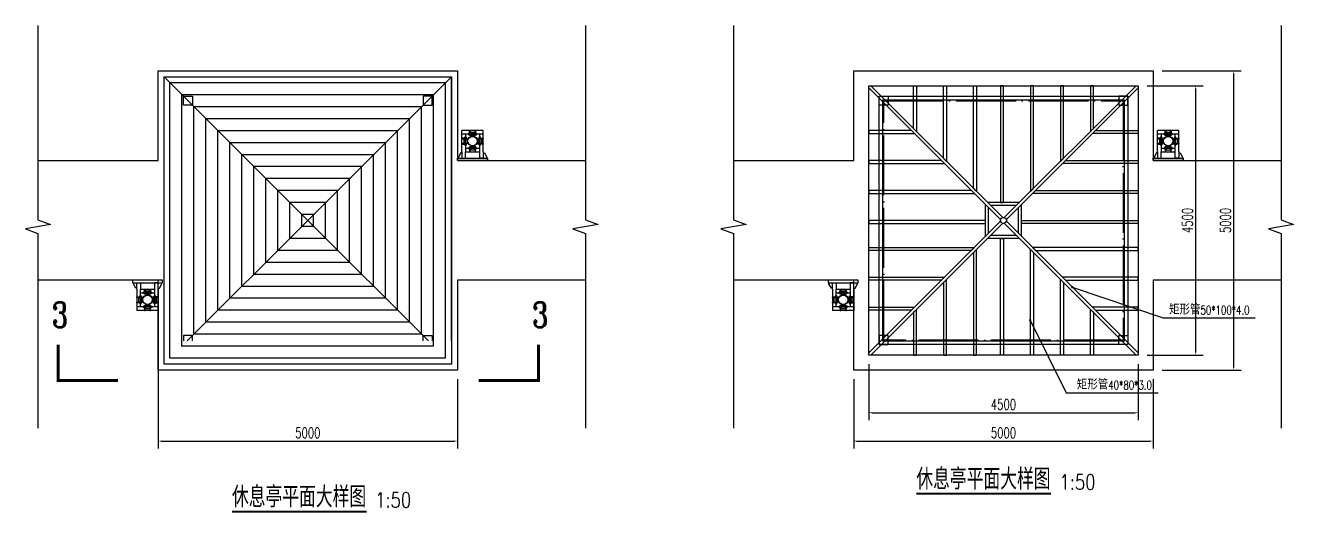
# Model space of a CAD drawing. Header units: millimetres. Extents: x 7263 to 319917, y -161937 to 156976.
# Drawn here: x 131986 to 153157, y -45471 to -37329 of the extents above; entities that cross this region are included whole.
import ezdxf

# ---------------------------------------------------------------- set-up
doc = ezdxf.new("R2010")
doc.units = ezdxf.units.MM
doc.header["$LTSCALE"] = 1000
doc.linetypes.add('ACAD_ISO03W100', pattern=[30, 12, -18])
doc.linetypes.add('DOTE', pattern=[2.42, 2, -0.2, 0.02, -0.2])
for name, color, linetype in [('DIM_LEAD', 3, 'Continuous'), ('DIM_SYMB', 3, 'Continuous'), ('DOTE', 1, 'Continuous'), ('PUB_TEXT', 7, 'Continuous'), ('W-STEEL_FRAME钢架', 3, 'Continuous'), ('W-WOOD_FLOOR木地板', 30, 'Continuous')]:
    doc.layers.add(name, color=color, linetype=linetype)
doc.styles.add('_TCH_DIM', font='SIMPLEX.shx', dxfattribs={"bigfont": 'hztxt.shx'})
doc.styles.add('_TCH_LABEL', font='COMPLEX', dxfattribs={"bigfont": 'GBCBIG'})
doc.styles.get("Standard").update_dxf_attribs({"font": 'simplex.shx', "width": 0.8, "bigfont": 'hztxt.shx'})
doc.styles.add('STANDARD_T3', font='simplex.shx', dxfattribs={"width": 0.7, "bigfont": 'hztxt.shx'})
doc.dimstyles.new('W&&50', dxfattribs={"dimtxt": 175, "dimasz": 50, "dimexe": 125, "dimexo": 150, "dimgap": 50, "dimtad": 1, "dimdec": 0, "dimzin": 0, "dimdsep": 46, "dimtxsty": 'STANDARD_T3', "dimcen": 0.09, "dimclrd": 1, "dimclre": 1, "dimclrt": 7, "dimazin": 2, "dimtfac": 1, "dimtdec": 0, "dimtix": 1, "dimtmove": 2, "dimatfit": 3, "dimfxl": 0, "dimtolj": 1, "dimtzin": 0, "dimarcsym": 0})
pattern_1 = [(90, (9998.2, -20093.94), (-200, 1e-14), [])]
pattern_2 = [(360, (157196.91, 86115.45), (5e-14, 200), [])]

# ---------------------------------------------------------------- blocks, each defined once
blk = doc.blocks.new('外置抱桩器_1')
for p, q in [((250, 326, 0), (-250, 326, 0)), ((-250, 326, 0), (-250, 283, 0)), ((-250, 283, 0), (250, 283, 0)), ((-237, 266, 0), (-237, 283, 0)), ((-197, 196, 0), (-237, 266, 0)), ((-178, 178, 0), (-178, 283, 0)), ((-178, 283, 0), (-118, 283, 0)), ((-118, 283, 0), (-118, 178, 0)), ((178, 283, 0), (118, 283, 0)), ((118, 283, 0), (118, 178, 0)), ((178, 178, 0), (178, 283, 0)), ((198, 196, 0), (238, 266, 0)), ((238, 266, 0), (238, 283, 0)), ((250, 283, 0), (250, 326, 0)), ((-177, 196, 0), (-197, 196, 0)), ((-178, 178, 0), (-178, -178, 0)), ((-178, 50, 0), (-94, 50, 0)), ((-178, 40, 0), (-178, 50, 0)), ((-94, 40, 0), (-178, 40, 0)), ((-148, -32, 0), (-148, 32, 0)), ((-143, 38, 0), (-93, 38, 0)), ((-132, 53, 0), (-104, 53, 0)), ((-132, 50, 0), (-132, 53, 0)), ((-132, 53, 0), (-131, 53, 0)), ((-104, 50, 0), (-132, 50, 0)), ((-130, 57, 0), (-130, 64, 0)), ((-108, 57, 0), (-130, 57, 0)), ((-129, 53, 0), (-129, 57, 0)), ((-129, 57, 0), (-108, 57, 0)), ((-108, 53, 0), (-129, 53, 0)), ((-124, 66, 0), (-127, 66, 0)), ((-127, 66, 0), (-110, 66, 0)), ((-111, 66, 0), (-125, 66, 0)), ((-113, 66, 0), (-124, 66, 0)), ((-124, 64, 0), (-124, 57, 0)), ((-117, 53, 0), (-120, 57, 0)), ((-118, -118, 0), (-118, 178, 0)), ((-118, 178, 0), (118, 178, 0)), ((-118, 118, 0), (118, 118, 0)), ((-115, 53, 0), (-118, 57, 0)), ((-110, 66, 0), (-113, 66, 0)), ((-113, 57, 0), (-113, 64, 0)), ((-107, 57, 0), (-108, 57, 0)), ((-108, 57, 0), (-108, 53, 0)), ((-107, 64, 0), (-107, 57, 0)), ((-104, 53, 0), (-104, 50, 0)), ((-94, 50, 0), (-94, 40, 0)), ((-88, 32, 0), (-88, -32, 0)), ((-68, 125, 0), (-70, 123, 0)), ((-70, 123, 0), (-70, 113, 0)), ((-70, 113, 0), (-68, 111, 0)), ((-68, 111, 0), (-68, 125, 0)), ((-66, 125, 0), (-68, 125, 0)), ((-68, 111, 0), (-66, 111, 0)), ((-66, 124, 0), (-66, 127, 0)), ((-66, 127, 0), (-66, 110, 0)), ((-66, 111, 0), (-66, 125, 0)), ((-66, 113, 0), (-66, 124, 0)), ((-66, 110, 0), (-66, 113, 0)), ((-57, 130, 0), (-64, 130, 0)), ((-64, 124, 0), (-57, 124, 0)), ((-57, 113, 0), (-64, 113, 0)), ((-64, 107, 0), (-57, 107, 0)), ((-57, 108, 0), (-57, 130, 0)), ((-53, 129, 0), (-57, 129, 0)), ((-57, 129, 0), (-57, 108, 0)), ((-53, 117, 0), (-57, 120, 0)), ((-53, 115, 0), (-57, 118, 0)), ((-57, 107, 0), (-57, 108, 0)), ((-57, 108, 0), (-53, 108, 0)), ((-53, 132, 0), (-53, 104, 0)), ((-50, 132, 0), (-53, 132, 0)), ((-53, 132, 0), (-53, 131, 0)), ((-53, 108, 0), (-53, 129, 0)), ((-53, 104, 0), (-50, 104, 0)), ((-50, 94, 0), (-50, 178, 0)), ((-50, 178, 0), (-40, 178, 0)), ((-50, 104, 0), (-50, 132, 0)), ((-40, 94, 0), (-50, 94, 0)), ((-40, 178, 0), (-40, 94, 0)), ((-38, 93, 0), (-38, 143, 0)), ((-32, 148, 0), (32, 148, 0)), ((32, 88, 0), (-32, 88, 0)), ((38, 143, 0), (38, 93, 0)), ((40, 94, 0), (40, 178, 0)), ((40, 178, 0), (50, 178, 0)), ((50, 94, 0), (40, 94, 0)), ((50, 178, 0), (50, 94, 0)), ((50, 104, 0), (50, 132, 0)), ((50, 132, 0), (53, 132, 0)), ((53, 104, 0), (50, 104, 0)), ((53, 132, 0), (53, 104, 0)), ((53, 132, 0), (53, 131, 0)), ((53, 108, 0), (53, 129, 0)), ((53, 129, 0), (57, 129, 0)), ((53, 117, 0), (57, 120, 0)), ((53, 115, 0), (57, 118, 0)), ((57, 108, 0), (53, 108, 0)), ((57, 108, 0), (57, 130, 0)), ((57, 130, 0), (64, 130, 0)), ((57, 129, 0), (57, 108, 0)), ((64, 124, 0), (57, 124, 0)), ((57, 113, 0), (64, 113, 0)), ((57, 107, 0), (57, 108, 0)), ((64, 107, 0), (57, 107, 0)), ((66, 124, 0), (66, 127, 0)), ((66, 127, 0), (66, 110, 0)), ((66, 111, 0), (66, 125, 0)), ((66, 113, 0), (66, 124, 0)), ((66, 110, 0), (66, 113, 0)), ((88, 32, 0), (88, -32, 0)), ((143, 38, 0), (93, 38, 0)), ((178, 50, 0), (94, 50, 0)), ((94, 50, 0), (94, 40, 0)), ((94, 40, 0), (178, 40, 0)), ((132, 53, 0), (104, 53, 0)), ((104, 53, 0), (104, 50, 0)), ((104, 50, 0), (132, 50, 0)), ((107, 64, 0), (107, 57, 0)), ((107, 57, 0), (108, 57, 0)), ((108, 57, 0), (108, 53, 0)), ((129, 57, 0), (108, 57, 0)), ((108, 57, 0), (130, 57, 0)), ((108, 53, 0), (129, 53, 0)), ((110, 66, 0), (113, 66, 0)), ((127, 66, 0), (110, 66, 0)), ((111, 66, 0), (125, 66, 0)), ((113, 66, 0), (124, 66, 0)), ((113, 57, 0), (113, 64, 0)), ((115, 53, 0), (118, 57, 0)), ((117, 53, 0), (120, 57, 0)), ((118, 178, 0), (118, -118, 0)), ((124, 66, 0), (127, 66, 0)), ((124, 64, 0), (124, 57, 0)), ((129, 53, 0), (129, 57, 0)), ((130, 57, 0), (130, 64, 0)), ((132, 53, 0), (131, 53, 0)), ((132, 50, 0), (132, 53, 0)), ((148, -32, 0), (148, 32, 0)), ((178, 196, 0), (198, 196, 0)), ((178, 178, 0), (178, -178, 0)), ((178, 40, 0), (178, 50, 0)), ((-178, -40, 0), (-94, -40, 0)), ((-178, -50, 0), (-178, -40, 0)), ((-94, -50, 0), (-178, -50, 0)), ((178, -118, 0), (-178, -118, 0)), ((178, -178, 0), (-178, -178, 0)), ((-93, -38, 0), (-143, -38, 0)), ((-104, -50, 0), (-132, -50, 0)), ((-132, -50, 0), (-132, -53, 0)), ((-132, -53, 0), (-104, -53, 0)), ((-132, -53, 0), (-131, -53, 0)), ((-108, -57, 0), (-130, -57, 0)), ((-130, -57, 0), (-130, -64, 0)), ((-108, -53, 0), (-129, -53, 0)), ((-129, -53, 0), (-129, -57, 0)), ((-129, -57, 0), (-108, -57, 0)), ((-124, -66, 0), (-127, -66, 0)), ((-127, -66, 0), (-110, -66, 0)), ((-111, -66, 0), (-125, -66, 0)), ((-125, -66, 0), (-125, -68, 0)), ((-111, -68, 0), (-125, -68, 0)), ((-125, -68, 0), (-123, -70, 0)), ((-124, -64, 0), (-124, -57, 0)), ((-113, -66, 0), (-124, -66, 0)), ((-123, -70, 0), (-113, -70, 0)), ((-117, -53, 0), (-120, -57, 0)), ((-115, -53, 0), (-118, -57, 0)), ((-113, -57, 0), (-113, -64, 0)), ((-110, -66, 0), (-113, -66, 0)), ((-113, -70, 0), (-111, -68, 0)), ((-111, -68, 0), (-111, -66, 0)), ((-108, -57, 0), (-108, -53, 0)), ((-107, -57, 0), (-108, -57, 0)), ((-107, -64, 0), (-107, -57, 0)), ((-104, -53, 0), (-104, -50, 0)), ((-94, -40, 0), (-94, -50, 0)), ((-70, -113, 0), (-68, -111, 0)), ((-70, -123, 0), (-70, -113, 0)), ((-68, -125, 0), (-70, -123, 0)), ((-68, -111, 0), (-68, -125, 0)), ((-68, -111, 0), (-66, -111, 0)), ((-66, -125, 0), (-68, -125, 0)), ((-66, -110, 0), (-66, -113, 0)), ((-66, -127, 0), (-66, -110, 0)), ((-66, -111, 0), (-66, -125, 0)), ((-66, -113, 0), (-66, -124, 0)), ((-66, -124, 0), (-66, -127, 0)), ((-64, -107, 0), (-57, -107, 0)), ((-57, -113, 0), (-64, -113, 0)), ((-64, -124, 0), (-57, -124, 0)), ((-57, -130, 0), (-64, -130, 0)), ((-57, -107, 0), (-57, -108, 0)), ((-57, -108, 0), (-53, -108, 0)), ((-57, -129, 0), (-57, -108, 0)), ((-57, -108, 0), (-57, -130, 0)), ((-53, -115, 0), (-57, -118, 0)), ((-53, -117, 0), (-57, -120, 0)), ((-53, -129, 0), (-57, -129, 0)), ((-53, -132, 0), (-53, -104, 0)), ((-53, -104, 0), (-50, -104, 0)), ((-53, -108, 0), (-53, -129, 0)), ((-53, -132, 0), (-53, -131, 0)), ((-50, -132, 0), (-53, -132, 0)), ((-40, -94, 0), (-50, -94, 0)), ((-50, -94, 0), (-50, -178, 0)), ((-50, -104, 0), (-50, -132, 0)), ((-50, -178, 0), (-40, -178, 0)), ((-40, -178, 0), (-40, -94, 0)), ((-38, -93, 0), (-38, -143, 0)), ((32, -88, 0), (-32, -88, 0)), ((-32, -148, 0), (32, -148, 0)), ((38, -143, 0), (38, -93, 0)), ((50, -94, 0), (40, -94, 0)), ((40, -94, 0), (40, -178, 0)), ((40, -178, 0), (50, -178, 0)), ((50, -178, 0), (50, -94, 0)), ((53, -104, 0), (50, -104, 0)), ((50, -104, 0), (50, -132, 0)), ((50, -132, 0), (53, -132, 0)), ((53, -132, 0), (53, -104, 0)), ((57, -108, 0), (53, -108, 0)), ((53, -108, 0), (53, -129, 0)), ((53, -115, 0), (57, -118, 0)), ((53, -117, 0), (57, -120, 0)), ((53, -129, 0), (57, -129, 0)), ((53, -132, 0), (53, -131, 0)), ((64, -107, 0), (57, -107, 0)), ((57, -107, 0), (57, -108, 0)), ((57, -129, 0), (57, -108, 0)), ((57, -108, 0), (57, -130, 0)), ((57, -113, 0), (64, -113, 0)), ((64, -124, 0), (57, -124, 0)), ((57, -130, 0), (64, -130, 0)), ((66, -110, 0), (66, -113, 0)), ((66, -127, 0), (66, -110, 0)), ((66, -111, 0), (66, -125, 0)), ((66, -113, 0), (66, -124, 0)), ((66, -124, 0), (66, -127, 0)), ((93, -38, 0), (143, -38, 0)), ((178, -40, 0), (94, -40, 0)), ((94, -40, 0), (94, -50, 0)), ((94, -50, 0), (178, -50, 0)), ((104, -53, 0), (104, -50, 0)), ((104, -50, 0), (132, -50, 0)), ((132, -53, 0), (104, -53, 0)), ((107, -64, 0), (107, -57, 0)), ((107, -57, 0), (108, -57, 0)), ((108, -57, 0), (108, -53, 0)), ((108, -53, 0), (129, -53, 0)), ((129, -57, 0), (108, -57, 0)), ((108, -57, 0), (130, -57, 0)), ((110, -66, 0), (113, -66, 0)), ((127, -66, 0), (110, -66, 0)), ((111, -68, 0), (111, -66, 0)), ((111, -66, 0), (125, -66, 0)), ((113, -70, 0), (111, -68, 0)), ((111, -68, 0), (125, -68, 0)), ((113, -57, 0), (113, -64, 0)), ((113, -66, 0), (124, -66, 0)), ((123, -70, 0), (113, -70, 0)), ((115, -53, 0), (118, -57, 0)), ((117, -53, 0), (120, -57, 0)), ((125, -68, 0), (123, -70, 0)), ((124, -64, 0), (124, -57, 0)), ((124, -66, 0), (127, -66, 0)), ((125, -66, 0), (125, -68, 0)), ((129, -53, 0), (129, -57, 0)), ((130, -57, 0), (130, -64, 0)), ((132, -53, 0), (131, -53, 0)), ((132, -50, 0), (132, -53, 0)), ((178, -50, 0), (178, -40, 0))]:
    blk.add_line(p, q)
at = {"color": 6, "linetype": 'ACAD_ISO03W100'}
for p, q in [((-124, 50, 0), (-124, -50, 0)), ((-112, 50, 0), (-112, -50, 0)), ((50, 124, 0), (-50, 124, 0)), ((50, 112, 0), (-50, 112, 0)), ((112, 50, 0), (112, -50, 0)), ((124, 50, 0), (124, -50, 0)), ((50, -112, 0), (-50, -112, 0)), ((50, -124, 0), (-50, -124, 0))]:
    blk.add_line(p, q, dxfattribs=at)
at = {"color": 2}
for p, q in [((-118, 40, 0), (-118, 50, 0)), ((-50, 118, 0), (-40, 118, 0)), ((40, 118, 0), (50, 118, 0)), ((118, 40, 0), (118, 50, 0)), ((-118, -50, 0), (-118, -40, 0)), ((-50, -118, 0), (-40, -118, 0)), ((40, -118, 0), (50, -118, 0)), ((118, -50, 0), (118, -40, 0))]:
    blk.add_line(p, q, dxfattribs=at)
at = {"color": 4}
for p, q in [((-66, 118, 0), (-70, 118, 0)), ((-66, 124, 0), (-69, 124, 0)), ((-69, 112, 0), (-66, 112, 0)), ((-124, -66, 0), (-124, -69, 0)), ((-118, -66, 0), (-118, -70, 0)), ((-112, -69, 0), (-112, -66, 0)), ((-66, -118, 0), (-70, -118, 0)), ((-69, -112, 0), (-66, -112, 0)), ((-66, -124, 0), (-69, -124, 0)), ((112, -69, 0), (112, -66, 0)), ((118, -66, 0), (118, -70, 0)), ((124, -66, 0), (124, -69, 0))]:
    blk.add_line(p, q, dxfattribs=at)
at = {"color": 1}
for radius in [82.5, 78.5]:
    blk.add_circle((0, 0), radius, dxfattribs=at)
for centre, radius, start, end in [((-143, 32, 0), 5, 90, 180), ((-127, 63, 0), 3.25, 22.6199, 157.3801), ((-118, 57, 0), 8.56, 50.0338, 129.9662), ((-110, 63, 0), 3.25, 22.6199, 157.3801), ((-93, 32, 0), 5, 0, 90), ((-63, 127, 0), 3.25, 112.6199, 247.3801), ((-57, 118, 0), 8.56, 140.0338, 219.9662), ((-63, 110, 0), 3.25, 112.6199, 247.3801), ((-32, 143, 0), 5, 90, 180), ((-32, 93, 0), 5, 180, 270), ((32, 143, 0), 5, 0, 90), ((32, 93, 0), 5, 270, 0), ((63, 127, 0), 3.25, 292.6199, 67.3801), ((57, 118, 0), 8.56, 320.0338, 39.9662), ((63, 110, 0), 3.25, 292.6199, 67.3801), ((93, 32, 0), 5, 90, 180), ((110, 63, 0), 3.25, 22.6199, 157.3801), ((118, 57, 0), 8.56, 50.0338, 129.9662), ((127, 63, 0), 3.25, 22.6199, 157.3801), ((143, 32, 0), 5, 0, 90), ((-143, -32, 0), 5, 180, 270), ((-127, -63, 0), 3.25, 202.6199, 337.3801), ((-118, -57, 0), 8.56, 230.0338, 309.9662), ((-110, -63, 0), 3.25, 202.6199, 337.3801), ((-93, -32, 0), 5, 270, 0), ((-63, -110, 0), 3.25, 112.6199, 247.3801), ((-57, -118, 0), 8.56, 140.0338, 219.9662), ((-63, -127, 0), 3.25, 112.6199, 247.3801), ((-32, -93, 0), 5, 90, 180), ((-32, -143, 0), 5, 180, 270), ((32, -93, 0), 5, 0, 90), ((32, -143, 0), 5, 270, 0), ((63, -110, 0), 3.25, 292.6199, 67.3801), ((57, -118, 0), 8.56, 320.0338, 39.9662), ((63, -127, 0), 3.25, 292.6199, 67.3801), ((93, -32, 0), 5, 180, 270), ((110, -63, 0), 3.25, 202.6199, 337.3801), ((118, -57, 0), 8.56, 230.0338, 309.9662), ((127, -63, 0), 3.25, 202.6199, 337.3801), ((143, -32, 0), 5, 270, 0)]:
    blk.add_arc(centre, radius, start, end)
blk = doc.blocks.new('外置抱桩器_1_1')
for p, q in [((178, 178, 0), (-178, 178, 0)), ((-178, -178, 0), (-178, 178, 0)), ((178, 118, 0), (-178, 118, 0)), ((-94, 50, 0), (-178, 50, 0)), ((-178, 50, 0), (-178, 40, 0)), ((-178, 40, 0), (-94, 40, 0)), ((-148, 32, 0), (-148, -32, 0)), ((-93, 38, 0), (-143, 38, 0)), ((-132, 53, 0), (-104, 53, 0)), ((-132, 50, 0), (-132, 53, 0)), ((-132, 53, 0), (-131, 53, 0)), ((-104, 50, 0), (-132, 50, 0)), ((-130, 57, 0), (-130, 64, 0)), ((-108, 57, 0), (-130, 57, 0)), ((-129, 53, 0), (-129, 57, 0)), ((-129, 57, 0), (-108, 57, 0)), ((-108, 53, 0), (-129, 53, 0)), ((-124, 66, 0), (-127, 66, 0)), ((-127, 66, 0), (-110, 66, 0)), ((-125, 68, 0), (-123, 70, 0)), ((-111, 68, 0), (-125, 68, 0)), ((-125, 66, 0), (-125, 68, 0)), ((-111, 66, 0), (-125, 66, 0)), ((-113, 66, 0), (-124, 66, 0)), ((-124, 64, 0), (-124, 57, 0)), ((-123, 70, 0), (-113, 70, 0)), ((-117, 53, 0), (-120, 57, 0)), ((-118, 118, 0), (-118, -178, 0)), ((-115, 53, 0), (-118, 57, 0)), ((-113, 70, 0), (-111, 68, 0)), ((-110, 66, 0), (-113, 66, 0)), ((-113, 57, 0), (-113, 64, 0)), ((-111, 68, 0), (-111, 66, 0)), ((-107, 57, 0), (-108, 57, 0)), ((-108, 57, 0), (-108, 53, 0)), ((-107, 64, 0), (-107, 57, 0)), ((-104, 53, 0), (-104, 50, 0)), ((-94, 40, 0), (-94, 50, 0)), ((-88, -32, 0), (-88, 32, 0)), ((-68, 125, 0), (-70, 123, 0)), ((-70, 123, 0), (-70, 113, 0)), ((-70, 113, 0), (-68, 111, 0)), ((-68, 111, 0), (-68, 125, 0)), ((-66, 125, 0), (-68, 125, 0)), ((-68, 111, 0), (-66, 111, 0)), ((-66, 124, 0), (-66, 127, 0)), ((-66, 127, 0), (-66, 110, 0)), ((-66, 111, 0), (-66, 125, 0)), ((-66, 113, 0), (-66, 124, 0)), ((-66, 110, 0), (-66, 113, 0)), ((-57, 130, 0), (-64, 130, 0)), ((-64, 124, 0), (-57, 124, 0)), ((-57, 113, 0), (-64, 113, 0)), ((-64, 107, 0), (-57, 107, 0)), ((-57, 108, 0), (-57, 130, 0)), ((-53, 129, 0), (-57, 129, 0)), ((-57, 129, 0), (-57, 108, 0)), ((-53, 117, 0), (-57, 120, 0)), ((-53, 115, 0), (-57, 118, 0)), ((-57, 107, 0), (-57, 108, 0)), ((-57, 108, 0), (-53, 108, 0)), ((-53, 132, 0), (-53, 104, 0)), ((-50, 132, 0), (-53, 132, 0)), ((-53, 132, 0), (-53, 131, 0)), ((-53, 108, 0), (-53, 129, 0)), ((-53, 104, 0), (-50, 104, 0)), ((-50, 94, 0), (-50, 178, 0)), ((-50, 178, 0), (-40, 178, 0)), ((-50, 104, 0), (-50, 132, 0)), ((-40, 94, 0), (-50, 94, 0)), ((-40, 178, 0), (-40, 94, 0)), ((-38, 93, 0), (-38, 143, 0)), ((-32, 148, 0), (32, 148, 0)), ((32, 88, 0), (-32, 88, 0)), ((38, 143, 0), (38, 93, 0)), ((40, 94, 0), (40, 178, 0)), ((40, 178, 0), (50, 178, 0)), ((50, 94, 0), (40, 94, 0)), ((50, 178, 0), (50, 94, 0)), ((50, 104, 0), (50, 132, 0)), ((50, 132, 0), (53, 132, 0)), ((53, 104, 0), (50, 104, 0)), ((53, 132, 0), (53, 104, 0)), ((53, 132, 0), (53, 131, 0)), ((53, 108, 0), (53, 129, 0)), ((53, 129, 0), (57, 129, 0)), ((53, 117, 0), (57, 120, 0)), ((53, 115, 0), (57, 118, 0)), ((57, 108, 0), (53, 108, 0)), ((57, 108, 0), (57, 130, 0)), ((57, 130, 0), (64, 130, 0)), ((57, 129, 0), (57, 108, 0)), ((64, 124, 0), (57, 124, 0)), ((57, 113, 0), (64, 113, 0)), ((57, 107, 0), (57, 108, 0)), ((64, 107, 0), (57, 107, 0)), ((66, 124, 0), (66, 127, 0)), ((66, 127, 0), (66, 110, 0)), ((66, 111, 0), (66, 125, 0)), ((66, 113, 0), (66, 124, 0)), ((66, 110, 0), (66, 113, 0)), ((88, -32, 0), (88, 32, 0)), ((93, 38, 0), (143, 38, 0)), ((94, 40, 0), (94, 50, 0)), ((94, 50, 0), (178, 50, 0)), ((178, 40, 0), (94, 40, 0)), ((132, 53, 0), (104, 53, 0)), ((104, 53, 0), (104, 50, 0)), ((104, 50, 0), (132, 50, 0)), ((107, 64, 0), (107, 57, 0)), ((107, 57, 0), (108, 57, 0)), ((108, 57, 0), (108, 53, 0)), ((129, 57, 0), (108, 57, 0)), ((108, 57, 0), (130, 57, 0)), ((108, 53, 0), (129, 53, 0)), ((110, 66, 0), (113, 66, 0)), ((127, 66, 0), (110, 66, 0)), ((113, 70, 0), (111, 68, 0)), ((111, 68, 0), (125, 68, 0)), ((111, 68, 0), (111, 66, 0)), ((111, 66, 0), (125, 66, 0)), ((123, 70, 0), (113, 70, 0)), ((113, 66, 0), (124, 66, 0)), ((113, 57, 0), (113, 64, 0)), ((115, 53, 0), (118, 57, 0)), ((117, 53, 0), (120, 57, 0)), ((118, -178, 0), (118, 118, 0)), ((125, 68, 0), (123, 70, 0)), ((124, 66, 0), (127, 66, 0)), ((124, 64, 0), (124, 57, 0)), ((125, 66, 0), (125, 68, 0)), ((129, 53, 0), (129, 57, 0)), ((130, 57, 0), (130, 64, 0)), ((132, 53, 0), (131, 53, 0)), ((132, 50, 0), (132, 53, 0)), ((148, 32, 0), (148, -32, 0)), ((178, -178, 0), (178, 178, 0)), ((178, 50, 0), (178, 40, 0)), ((-197, -196, 0), (-237, -266, 0)), ((-177, -196, 0), (-197, -196, 0)), ((-94, -40, 0), (-178, -40, 0)), ((-178, -40, 0), (-178, -50, 0)), ((-178, -50, 0), (-94, -50, 0)), ((-178, -178, 0), (-178, -283, 0)), ((-143, -38, 0), (-93, -38, 0)), ((-104, -50, 0), (-132, -50, 0)), ((-132, -50, 0), (-132, -53, 0)), ((-132, -53, 0), (-104, -53, 0)), ((-132, -53, 0), (-131, -53, 0)), ((-108, -57, 0), (-130, -57, 0)), ((-130, -57, 0), (-130, -64, 0)), ((-108, -53, 0), (-129, -53, 0)), ((-129, -53, 0), (-129, -57, 0)), ((-129, -57, 0), (-108, -57, 0)), ((-124, -66, 0), (-127, -66, 0)), ((-127, -66, 0), (-110, -66, 0)), ((-111, -66, 0), (-125, -66, 0)), ((-124, -64, 0), (-124, -57, 0)), ((-113, -66, 0), (-124, -66, 0)), ((-117, -53, 0), (-120, -57, 0)), ((-115, -53, 0), (-118, -57, 0)), ((-118, -118, 0), (118, -118, 0)), ((-118, -178, 0), (118, -178, 0)), ((-118, -283, 0), (-118, -178, 0)), ((-113, -57, 0), (-113, -64, 0)), ((-110, -66, 0), (-113, -66, 0)), ((-108, -57, 0), (-108, -53, 0)), ((-107, -57, 0), (-108, -57, 0)), ((-107, -64, 0), (-107, -57, 0)), ((-104, -53, 0), (-104, -50, 0)), ((-94, -50, 0), (-94, -40, 0)), ((-70, -113, 0), (-68, -111, 0)), ((-70, -123, 0), (-70, -113, 0)), ((-68, -125, 0), (-70, -123, 0)), ((-68, -111, 0), (-68, -125, 0)), ((-68, -111, 0), (-66, -111, 0)), ((-66, -125, 0), (-68, -125, 0)), ((-66, -110, 0), (-66, -113, 0)), ((-66, -127, 0), (-66, -110, 0)), ((-66, -111, 0), (-66, -125, 0)), ((-66, -113, 0), (-66, -124, 0)), ((-66, -124, 0), (-66, -127, 0)), ((-64, -107, 0), (-57, -107, 0)), ((-57, -113, 0), (-64, -113, 0)), ((-64, -124, 0), (-57, -124, 0)), ((-57, -130, 0), (-64, -130, 0)), ((-57, -107, 0), (-57, -108, 0)), ((-57, -108, 0), (-53, -108, 0)), ((-57, -129, 0), (-57, -108, 0)), ((-57, -108, 0), (-57, -130, 0)), ((-53, -115, 0), (-57, -118, 0)), ((-53, -117, 0), (-57, -120, 0)), ((-53, -129, 0), (-57, -129, 0)), ((-53, -132, 0), (-53, -104, 0)), ((-53, -104, 0), (-50, -104, 0)), ((-53, -108, 0), (-53, -129, 0)), ((-53, -132, 0), (-53, -131, 0)), ((-50, -132, 0), (-53, -132, 0)), ((-40, -94, 0), (-50, -94, 0)), ((-50, -94, 0), (-50, -178, 0)), ((-50, -104, 0), (-50, -132, 0)), ((-50, -178, 0), (-40, -178, 0)), ((-40, -178, 0), (-40, -94, 0)), ((-38, -93, 0), (-38, -143, 0)), ((32, -88, 0), (-32, -88, 0)), ((-32, -148, 0), (32, -148, 0)), ((38, -143, 0), (38, -93, 0)), ((50, -94, 0), (40, -94, 0)), ((40, -94, 0), (40, -178, 0)), ((40, -178, 0), (50, -178, 0)), ((50, -178, 0), (50, -94, 0)), ((53, -104, 0), (50, -104, 0)), ((50, -104, 0), (50, -132, 0)), ((50, -132, 0), (53, -132, 0)), ((53, -132, 0), (53, -104, 0)), ((57, -108, 0), (53, -108, 0)), ((53, -108, 0), (53, -129, 0)), ((53, -115, 0), (57, -118, 0)), ((53, -117, 0), (57, -120, 0)), ((53, -129, 0), (57, -129, 0)), ((53, -132, 0), (53, -131, 0)), ((64, -107, 0), (57, -107, 0)), ((57, -107, 0), (57, -108, 0)), ((57, -129, 0), (57, -108, 0)), ((57, -108, 0), (57, -130, 0)), ((57, -113, 0), (64, -113, 0)), ((64, -124, 0), (57, -124, 0)), ((57, -130, 0), (64, -130, 0)), ((66, -110, 0), (66, -113, 0)), ((66, -127, 0), (66, -110, 0)), ((66, -111, 0), (66, -125, 0)), ((66, -113, 0), (66, -124, 0)), ((66, -124, 0), (66, -127, 0)), ((143, -38, 0), (93, -38, 0)), ((94, -50, 0), (94, -40, 0)), ((94, -40, 0), (178, -40, 0)), ((178, -50, 0), (94, -50, 0)), ((104, -53, 0), (104, -50, 0)), ((104, -50, 0), (132, -50, 0)), ((132, -53, 0), (104, -53, 0)), ((107, -64, 0), (107, -57, 0)), ((107, -57, 0), (108, -57, 0)), ((108, -57, 0), (108, -53, 0)), ((108, -53, 0), (129, -53, 0)), ((129, -57, 0), (108, -57, 0)), ((108, -57, 0), (130, -57, 0)), ((110, -66, 0), (113, -66, 0)), ((127, -66, 0), (110, -66, 0)), ((111, -66, 0), (125, -66, 0)), ((113, -57, 0), (113, -64, 0)), ((113, -66, 0), (124, -66, 0)), ((115, -53, 0), (118, -57, 0)), ((117, -53, 0), (120, -57, 0)), ((118, -283, 0), (118, -178, 0)), ((124, -64, 0), (124, -57, 0)), ((124, -66, 0), (127, -66, 0)), ((129, -53, 0), (129, -57, 0)), ((130, -57, 0), (130, -64, 0)), ((132, -53, 0), (131, -53, 0)), ((132, -50, 0), (132, -53, 0)), ((178, -40, 0), (178, -50, 0)), ((178, -178, 0), (178, -283, 0)), ((178, -196, 0), (198, -196, 0)), ((198, -196, 0), (238, -266, 0)), ((-250, -283, 0), (250, -283, 0)), ((-250, -326, 0), (-250, -283, 0)), ((250, -326, 0), (-250, -326, 0)), ((-237, -266, 0), (-237, -283, 0)), ((-178, -283, 0), (-118, -283, 0)), ((178, -283, 0), (118, -283, 0)), ((238, -266, 0), (238, -283, 0)), ((250, -283, 0), (250, -326, 0))]:
    blk.add_line(p, q)
at = {"color": 4}
for p, q in [((-124, 66, 0), (-124, 69, 0)), ((-118, 66, 0), (-118, 70, 0)), ((-112, 69, 0), (-112, 66, 0)), ((-66, 118, 0), (-70, 118, 0)), ((-66, 124, 0), (-69, 124, 0)), ((-69, 112, 0), (-66, 112, 0)), ((112, 69, 0), (112, 66, 0)), ((118, 66, 0), (118, 70, 0)), ((124, 66, 0), (124, 69, 0)), ((-66, -118, 0), (-70, -118, 0)), ((-69, -112, 0), (-66, -112, 0)), ((-66, -124, 0), (-69, -124, 0))]:
    blk.add_line(p, q, dxfattribs=at)
at = {"color": 6, "linetype": 'ACAD_ISO03W100'}
for p, q in [((-124, -50, 0), (-124, 50, 0)), ((-112, -50, 0), (-112, 50, 0)), ((50, 124, 0), (-50, 124, 0)), ((50, 112, 0), (-50, 112, 0)), ((112, -50, 0), (112, 50, 0)), ((124, -50, 0), (124, 50, 0)), ((50, -112, 0), (-50, -112, 0)), ((50, -124, 0), (-50, -124, 0))]:
    blk.add_line(p, q, dxfattribs=at)
at = {"color": 2}
for p, q in [((-118, 50, 0), (-118, 40, 0)), ((-50, 118, 0), (-40, 118, 0)), ((40, 118, 0), (50, 118, 0)), ((118, 50, 0), (118, 40, 0)), ((-118, -40, 0), (-118, -50, 0)), ((-50, -118, 0), (-40, -118, 0)), ((40, -118, 0), (50, -118, 0)), ((118, -40, 0), (118, -50, 0))]:
    blk.add_line(p, q, dxfattribs=at)
at = {"color": 1}
for radius in [82.5, 78.5]:
    blk.add_circle((0, 0), radius, dxfattribs=at)
for centre, radius, start, end in [((-143, 32, 0), 5, 90, 180), ((-127, 63, 0), 3.25, 22.6199, 157.3801), ((-118, 57, 0), 8.56, 50.0338, 129.9662), ((-110, 63, 0), 3.25, 22.6199, 157.3801), ((-93, 32, 0), 5, 0, 90), ((-63, 127, 0), 3.25, 112.6199, 247.3801), ((-57, 118, 0), 8.56, 140.0338, 219.9662), ((-63, 110, 0), 3.25, 112.6199, 247.3801), ((-32, 143, 0), 5, 90, 180), ((-32, 93, 0), 5, 180, 270), ((32, 143, 0), 5, 0, 90), ((32, 93, 0), 5, 270, 0), ((63, 127, 0), 3.25, 292.6199, 67.3801), ((57, 118, 0), 8.56, 320.0338, 39.9662), ((63, 110, 0), 3.25, 292.6199, 67.3801), ((93, 32, 0), 5, 90, 180), ((110, 63, 0), 3.25, 22.6199, 157.3801), ((118, 57, 0), 8.56, 50.0338, 129.9662), ((127, 63, 0), 3.25, 22.6199, 157.3801), ((143, 32, 0), 5, 0, 90), ((-143, -32, 0), 5, 180, 270), ((-127, -63, 0), 3.25, 202.6199, 337.3801), ((-118, -57, 0), 8.56, 230.0338, 309.9662), ((-110, -63, 0), 3.25, 202.6199, 337.3801), ((-93, -32, 0), 5, 270, 0), ((-63, -110, 0), 3.25, 112.6199, 247.3801), ((-57, -118, 0), 8.56, 140.0338, 219.9662), ((-63, -127, 0), 3.25, 112.6199, 247.3801), ((-32, -93, 0), 5, 90, 180), ((-32, -143, 0), 5, 180, 270), ((32, -93, 0), 5, 0, 90), ((32, -143, 0), 5, 270, 0), ((63, -110, 0), 3.25, 292.6199, 67.3801), ((57, -118, 0), 8.56, 320.0338, 39.9662), ((63, -127, 0), 3.25, 292.6199, 67.3801), ((93, -32, 0), 5, 180, 270), ((110, -63, 0), 3.25, 202.6199, 337.3801), ((118, -57, 0), 8.56, 230.0338, 309.9662), ((127, -63, 0), 3.25, 202.6199, 337.3801), ((143, -32, 0), 5, 270, 0)]:
    blk.add_arc(centre, radius, start, end)
blk = doc.blocks.new('*D649')
at = {"color": 1, "lineweight": -2, "transparency": 16777216}
for p, q in [((134202, -42064), (134202, -44400)), ((139202, -43239), (139202, -44400)), ((134252, -44275), (139152, -44275))]:
    blk.add_line(p, q, dxfattribs=at)
at = {"color": 1, "transparency": 16777216}
for points in [[(134252, -44267), (134252, -44283), (134202, -44275)], [(139152, -44267), (139152, -44283), (139202, -44275)]]:
    blk.add_solid(points, dxfattribs=at)
at = {"layer": 'Defpoints', "color": 0, "transparency": 16777216}
for p in [(134202, -41914, 0), (139202, -43089), (139202, -44275)]:
    blk.add_point(p, dxfattribs=at)
at = {"color": 7, "transparency": 16777216, "insert": (136702, -44137), "char_height": 175, "attachment_point": 5, "style": 'STANDARD_T3'}
blk.add_mtext('\\A1;5000', dxfattribs=at)
blk = doc.blocks.new('*D652')
at = {"color": 1, "lineweight": -2, "transparency": 16777216}
for p, q in [((145813, -43239), (145813, -44400)), ((150814, -43239), (150814, -44400)), ((145863, -44275), (150764, -44275))]:
    blk.add_line(p, q, dxfattribs=at)
at = {"color": 1, "transparency": 16777216}
for points in [[(145863, -44267), (145863, -44283), (145813, -44275)], [(150764, -44267), (150764, -44283), (150814, -44275)]]:
    blk.add_solid(points, dxfattribs=at)
at = {"layer": 'Defpoints', "color": 0, "transparency": 16777216}
for p in [(145813, -43089), (150814, -43089), (150814, -44275)]:
    blk.add_point(p, dxfattribs=at)
at = {"color": 7, "transparency": 16777216, "insert": (148314, -44137), "char_height": 175, "attachment_point": 5, "style": 'STANDARD_T3'}
blk.add_mtext('\\A1;5000', dxfattribs=at)
blk = doc.blocks.new('*D653')
at = {"layer": 'Defpoints', "color": 0, "transparency": 16777216}
for p in [(146064, -42839), (150564, -42839), (150564, -43801)]:
    blk.add_point(p, dxfattribs=at)
at = {"layer": 'W-STEEL_FRAME钢架', "color": 1, "lineweight": -2, "transparency": 16777216}
for p, q in [((146064, -42989), (146064, -43926)), ((150564, -42989), (150564, -43926)), ((146114, -43801), (150514, -43801))]:
    blk.add_line(p, q, dxfattribs=at)
at = {"layer": 'W-STEEL_FRAME钢架', "color": 1, "transparency": 16777216}
for points in [[(146114, -43792), (146114, -43809), (146064, -43801)], [(150514, -43792), (150514, -43809), (150564, -43801)]]:
    blk.add_solid(points, dxfattribs=at)
at = {"layer": 'W-STEEL_FRAME钢架', "color": 7, "transparency": 16777216, "insert": (148314, -43663), "char_height": 175, "attachment_point": 5, "style": 'STANDARD_T3'}
blk.add_mtext('\\A1;4500', dxfattribs=at)
blk = doc.blocks.new('*D663')
at = {"color": 1, "lineweight": -2, "transparency": 16777216}
for p, q in [((150964, -38089), (152284, -38089)), ((152159, -43039), (152159, -38139)), ((150964, -43089), (152284, -43089))]:
    blk.add_line(p, q, dxfattribs=at)
at = {"color": 1, "transparency": 16777216}
for points in [[(152150, -38139), (152167, -38139), (152159, -38089)], [(152150, -43039), (152167, -43039), (152159, -43089)]]:
    blk.add_solid(points, dxfattribs=at)
at = {"layer": 'Defpoints', "color": 0, "transparency": 16777216}
for p in [(150814, -38089), (152159, -38089), (150814, -43089)]:
    blk.add_point(p, dxfattribs=at)
at = {"color": 7, "transparency": 16777216, "insert": (152021, -40589), "char_height": 175, "attachment_point": 5, "rotation": 90, "style": 'STANDARD_T3'}
blk.add_mtext('\\A1;5000', dxfattribs=at)
blk = doc.blocks.new('*D664')
at = {"color": 1, "lineweight": -2, "transparency": 16777216}
for p, q in [((150714, -38339), (151649, -38339)), ((151524, -42789), (151524, -38389)), ((150714, -42839), (151649, -42839))]:
    blk.add_line(p, q, dxfattribs=at)
at = {"color": 1, "transparency": 16777216}
for points in [[(151516, -38389), (151532, -38389), (151524, -38339)], [(151516, -42789), (151532, -42789), (151524, -42839)]]:
    blk.add_solid(points, dxfattribs=at)
at = {"layer": 'Defpoints', "color": 0, "transparency": 16777216}
for p in [(150564, -38339), (151524, -38339), (150564, -42839)]:
    blk.add_point(p, dxfattribs=at)
at = {"color": 7, "transparency": 16777216, "insert": (151386, -40589), "char_height": 175, "attachment_point": 5, "rotation": 90, "style": 'STANDARD_T3'}
blk.add_mtext('\\A1;4500', dxfattribs=at)

msp = doc.modelspace()

# ---------------------------------------------------------------- hatches: boundary and pattern name
at = {"layer": 'W-WOOD_FLOOR木地板'}
h = msp.add_hatch(dxfattribs=at)
h.set_pattern_fill('饰面砖', color=256, scale=100)
h.set_pattern_definition(pattern_1)
h.paths.add_polyline_path([(134302.2, -38188.6), (136702.2, -40588.6), (134302.2, -42988.6)])
h = msp.add_hatch(dxfattribs=at)
h.set_pattern_fill('饰面砖', color=256, scale=100, angle=-90)
h.set_pattern_definition(pattern_2)
h.paths.add_polyline_path([(139102.2, -38188.6), (136702.2, -40588.6), (134302.2, -38188.6)])
h = msp.add_hatch(dxfattribs=at)
h.set_pattern_fill('饰面砖', color=256, scale=100)
h.set_pattern_definition(pattern_1)
h.paths.add_polyline_path([(139102.2, -38188.6), (136702.2, -40588.6), (139102.2, -42988.6)])
h = msp.add_hatch(dxfattribs=at)
h.set_pattern_fill('饰面砖', color=256, scale=100, angle=-90)
h.set_pattern_definition(pattern_2)
h.paths.add_polyline_path([(139102.2, -42988.6), (136702.2, -40588.6), (134302.2, -42988.6)])

# ---------------------------------------------------------------- linework, layer by layer
for p, q in [((134302.2, -38188.6), (136702.2, -40588.6)), ((134302.2, -38188.6), (139102.2, -38188.6)), ((134302.2, -42602.7), (134302.2, -38188.6)), ((136702.2, -40588.6), (139102.2, -38188.6)), ((139102.2, -38188.6), (139102.2, -42602.7)), ((134627.2, -38513.6), (134777.2, -38513.6)), ((134627.2, -38663.6), (134627.2, -38513.6)), ((134777.2, -38513.6), (134777.2, -38663.6)), ((138777.2, -38513.6), (138627.2, -38513.6)), ((138627.2, -38513.6), (138627.2, -38663.6)), ((138777.2, -38663.6), (138777.2, -38513.6)), ((146238.8, -38513.6), (146388.8, -38513.6)), ((146238.8, -38663.6), (146238.8, -38513.6)), ((146388.8, -38513.6), (146388.8, -38663.6)), ((150388.8, -38513.6), (150238.8, -38513.6)), ((150238.8, -38513.6), (150238.8, -38663.6)), ((150388.8, -38663.6), (150388.8, -38513.6)), ((134777.2, -38663.6), (134627.2, -38663.6)), ((138627.2, -38663.6), (138777.2, -38663.6)), ((146388.8, -38663.6), (146238.8, -38663.6)), ((150238.8, -38663.6), (150388.8, -38663.6)), ((136702.2, -40588.6), (134688.2, -42602.7)), ((136702.2, -40588.6), (138716.3, -42602.7)), ((134777.2, -42513.6), (134627.2, -42513.6)), ((134627.2, -42513.6), (134627.2, -42602.7)), ((134777.2, -42602.7), (134777.2, -42513.6)), ((138627.2, -42602.7), (138627.2, -42513.6)), ((138627.2, -42513.6), (138777.2, -42513.6)), ((138777.2, -42513.6), (138777.2, -42602.7)), ((146388.8, -42513.6), (146238.8, -42513.6)), ((146238.8, -42513.6), (146238.8, -42663.6)), ((146388.8, -42663.6), (146388.8, -42513.6)), ((150238.8, -42663.6), (150238.8, -42513.6)), ((150238.8, -42513.6), (150388.8, -42513.6)), ((150388.8, -42513.6), (150388.8, -42663.6)), ((146238.8, -42663.6), (146388.8, -42663.6)), ((150388.8, -42663.6), (150238.8, -42663.6))]:
    msp.add_line(p, q)
at = {"layer": 'DIM_LEAD'}
for p, q in [((149463, -41702.4), (150977.9, -42214)), ((148758.4, -42255.7), (149358.3, -43467.1)), ((150977.9, -42214), (152515.5, -42214)), ((149358.3, -43467.1), (150896, -43467.1))]:
    msp.add_line(p, q, dxfattribs=at)
at = {"layer": 'DIM_LEAD', "const_width": 20}
for points in [[(149453.5, -41699.2, 1), (149472.5, -41705.6, 1)], [(148753.9, -42246.7, 1), (148762.8, -42264.7, 1)]]:
    msp.add_lwpolyline(points, format="xyb", close=True, dxfattribs=at)
at = {"layer": 'DIM_SYMB'}
for points in [[(132196, -37329), (132196, -40580.4), (132406, -40656.8), (131986, -40730.9), (132196, -40805.4), (132196, -44056.7)], [(141335.9, -37329), (141335.9, -40580.4), (141545.9, -40656.8), (141125.9, -40730.9), (141335.9, -40805.4), (141335.9, -44056.7)], [(143807.5, -37329), (143807.5, -40580.4), (144017.5, -40656.8), (143597.5, -40730.9), (143807.5, -40805.4), (143807.5, -44056.7)], [(152947.5, -37329), (152947.5, -40580.4), (153157.5, -40656.8), (152737.5, -40730.9), (152947.5, -40805.4), (152947.5, -44056.7)]]:
    msp.add_lwpolyline(points, dxfattribs=at)
for points, const_width in [([(132534.4, -42665.6), (132534.4, -43265.6), (133534.4, -43265.6)], 50), ([(139550.5, -43265.6), (140550.5, -43265.6), (140550.5, -42665.6)], 50), ([(146859, -45155.1), (149109.5, -45155.1)], 35), ([(135434.8, -45453.7), (137685.3, -45453.7)], 35)]:
    msp.add_lwpolyline(points, dxfattribs=dict(at, const_width=const_width))
at = {"layer": 'DOTE', "linetype": 'DOTE', "ltscale": 0.5}
msp.add_lwpolyline([(146313.8, -38588.6), (150313.8, -38588.6), (150313.8, -42588.6), (146313.8, -42588.6)], close=True, dxfattribs=at)
at = {"layer": 'W-STEEL_FRAME钢架'}
for p, q in [((134202.2, -39588.6), (134202.2, -38088.6)), ((134202.2, -38088.6), (139202.2, -38088.6)), ((139202.2, -38088.6), (139202.2, -39588.6)), ((148265.5, -40575.7), (146063.8, -38374)), ((148300.9, -40540.3), (146099.2, -38338.6)), ((148326.8, -40540.3), (150528.5, -38338.6)), ((148362.1, -40575.7), (150563.8, -38374)), ((132196, -39588.6), (134202.2, -39588.6)), ((139202.2, -39588.6), (141335.9, -39588.6)), ((143807.5, -39588.6), (145813.8, -39588.6)), ((150813.8, -39588.6), (152947.5, -39588.6)), ((148265.5, -40601.5), (146063.8, -42803.2)), ((148300.9, -40636.9), (146099.2, -42838.6)), ((148326.8, -40636.9), (150528.5, -42838.6)), ((148362.1, -40601.5), (150563.8, -42803.2)), ((148263.8, -40888.6), (148313.8, -40888.6)), ((134202.2, -41588.6), (132196, -41588.6)), ((134202, -42602.7), (134202.2, -41588.6)), ((141335.9, -41588.6), (139202, -41588.6)), ((139202, -41588.6), (139202, -42602.7)), ((145813.8, -41588.6), (143807.5, -41588.6)), ((145813.6, -42602.7), (145813.8, -41588.6)), ((152947.5, -41588.6), (150813.6, -41588.6)), ((150813.6, -41588.6), (150813.6, -42602.7)), ((148313.8, -42838.6), (148263.8, -42838.6))]:
    msp.add_line(p, q, dxfattribs=at)
at = {"layer": 'W-STEEL_FRAME钢架', "color": 5}
for p, q in [((148263.8, -42838.6), (148263.8, -40888.6)), ((148313.8, -40888.6), (148313.8, -42838.6))]:
    msp.add_line(p, q, dxfattribs=at)
at = {"layer": 'W-STEEL_FRAME钢架'}
for points in [[(134202.2, -39588.6), (134202.2, -38088.6), (139202.2, -38088.6), (139202.2, -39588.6)], [(145813.8, -39588.6), (145813.8, -38088.6), (150813.8, -38088.6), (150813.8, -39588.6)], [(148013.8, -40853.2), (148013.8, -40324)], [(148578.5, -40288.6), (148049.2, -40288.6)], [(148063.8, -40803.2), (148063.8, -40374)], [(148528.5, -40338.6), (148099.2, -40338.6)], [(148563.8, -40803.2), (148563.8, -40374)], [(148613.8, -40853.2), (148613.8, -40324)], [(148528.5, -40838.6), (148099.2, -40838.6)], [(148578.5, -40888.6), (148049.2, -40888.6)], [(139202.2, -41588.6), (139202.2, -43088.6), (134202.2, -43088.6), (134202.2, -41588.6)], [(150813.8, -41588.6), (150813.8, -43088.6), (145813.8, -43088.6), (145813.8, -41588.6)]]:
    msp.add_lwpolyline(points, dxfattribs=at)
for points in [[(146238.8, -38513.6), (150388.8, -38513.6), (150388.8, -42663.6), (146238.8, -42663.6)], [(146298.8, -38573.6), (150328.8, -38573.6), (150328.8, -42603.6), (146298.8, -42603.6)]]:
    msp.add_lwpolyline(points, close=True, dxfattribs=at)
at = {"layer": 'W-STEEL_FRAME钢架', "color": 5}
for points in [[(146813.8, -39053.2), (146813.8, -38338.6), (146863.8, -38338.6), (146863.8, -39103.2)], [(147313.8, -39553.2), (147313.8, -38338.6), (147363.8, -38338.6), (147363.8, -39603.2)], [(147813.8, -40053.2), (147813.8, -38338.6), (147863.8, -38338.6), (147863.8, -40103.2)], [(148313.8, -40288.6), (148313.8, -38338.6), (148263.8, -38338.6), (148263.8, -40288.6)], [(148813.8, -40053.2), (148813.8, -38338.6), (148763.8, -38338.6), (148763.8, -40103.2)], [(149313.8, -39553.2), (149313.8, -38338.6), (149263.8, -38338.6), (149263.8, -39603.2)], [(149813.8, -39053.2), (149813.8, -38338.6), (149763.8, -38338.6), (149763.8, -39103.2)], [(146778.5, -39088.6), (146063.8, -39088.6), (146063.8, -39138.6), (146828.5, -39138.6)], [(149849.2, -39088.6), (150563.8, -39088.6), (150563.8, -39138.6), (149799.2, -39138.6)], [(147278.5, -39588.6), (146063.8, -39588.6), (146063.8, -39638.6), (147328.5, -39638.6)], [(149349.2, -39588.6), (150563.8, -39588.6), (150563.8, -39638.6), (149299.2, -39638.6)], [(147778.5, -40088.6), (146063.8, -40088.6), (146063.8, -40138.6), (147828.5, -40138.6)], [(148849.2, -40088.6), (150563.8, -40088.6), (150563.8, -40138.6), (148799.2, -40138.6)], [(148013.8, -40588.6), (146063.8, -40588.6), (146063.8, -40638.6), (148013.8, -40638.6)], [(148613.8, -40588.6), (150563.8, -40588.6), (150563.8, -40638.6), (148613.8, -40638.6)], [(147778.5, -41088.6), (146063.8, -41088.6), (146063.8, -41038.6), (147828.5, -41038.6)], [(148849.2, -41088.6), (150563.8, -41088.6), (150563.8, -41038.6), (148799.2, -41038.6)], [(147813.8, -41124), (147813.8, -42838.6), (147863.8, -42838.6), (147863.8, -41074)], [(148813.8, -41124), (148813.8, -42838.6), (148763.8, -42838.6), (148763.8, -41074)], [(147278.5, -41588.6), (146063.8, -41588.6), (146063.8, -41538.6), (147328.5, -41538.6)], [(147313.8, -41624), (147313.8, -42838.6), (147363.8, -42838.6), (147363.8, -41574)], [(149313.8, -41624), (149313.8, -42838.6), (149263.8, -42838.6), (149263.8, -41574)], [(149349.2, -41588.6), (150563.8, -41588.6), (150563.8, -41538.6), (149299.2, -41538.6)], [(146778.5, -42088.6), (146063.8, -42088.6), (146063.8, -42038.6), (146828.5, -42038.6)], [(146813.8, -42124), (146813.8, -42838.6), (146863.8, -42838.6), (146863.8, -42074)], [(149813.8, -42124), (149813.8, -42838.6), (149763.8, -42838.6), (149763.8, -42074)], [(149849.2, -42088.6), (150563.8, -42088.6), (150563.8, -42038.6), (149799.2, -42038.6)]]:
    msp.add_lwpolyline(points, close=True, dxfattribs=at)
at = {"layer": 'W-STEEL_FRAME钢架'}
msp.add_circle((148313.8, -40588.6), 50, dxfattribs=at)
at = {"layer": 'W-WOOD_FLOOR木地板'}
for p, q in [((134302.2, -38188.6), (136702.2, -40588.6)), ((134302.2, -42602.7), (134302.2, -38188.6)), ((139102.2, -38188.6), (136702.2, -40588.6)), ((139102.2, -42602.7), (139102.2, -38188.6)), ((136702.2, -40588.6), (134688.2, -42602.7)), ((136702.2, -40588.6), (138716.3, -42602.7))]:
    msp.add_line(p, q, dxfattribs=at)
for points in [[(134302.2, -38188.6), (139102.2, -38188.6), (139102.2, -42988.6), (134302.2, -42988.6)], [(146063.8, -38338.6), (150563.8, -38338.6), (150563.8, -42838.6), (146063.8, -42838.6)]]:
    msp.add_lwpolyline(points, close=True, dxfattribs=at)

# ---------------------------------------------------------------- block references
for name, p in [('外置抱桩器_1_1', (139452.1, -39263, 0)), ('外置抱桩器_1_1', (151063.7, -39263, 0)), ('外置抱桩器_1', (134026.4, -41914.2, 0)), ('外置抱桩器_1', (145638, -41914.2, 0))]:
    msp.add_blockref(name, p)

# ---------------------------------------------------------------- texts
at = {"layer": 'PUB_TEXT', "color": 7, "width": 0.705882}
for s, height, style, p in [('3', 425, '_TCH_LABEL', (132434.4, -42378.1)), ('3', 425, '_TCH_LABEL', (140450.5, -42378.1)), ('50*100*4.0', 148.75, '_TCH_DIM', (151603, -42161.5)), ('40*80*3.0', 148.75, '_TCH_DIM', (150063.5, -43414.6))]:
    msp.add_text(s, height=height, dxfattribs=dict(at, style=style)).set_placement(p)
at = {"layer": 'PUB_TEXT', "color": 7, "style": '_TCH_DIM'}
for p in [(151078, -42161.5), (149538.5, -43414.6)]:
    msp.add_text('矩形管', height=175, dxfattribs=at).set_placement(p)
at = {"layer": 'PUB_TEXT', "color": 7, "width": 0.8}
for s, height, p in [('休息亭平面大样图', 350, (146859, -45085.1)), ('1:50', 250, (149249.5, -45085.1)), ('休息亭平面大样图', 350, (135434.8, -45383.7)), ('1:50', 250, (137825.3, -45383.7))]:
    msp.add_text(s, height=height, dxfattribs=at).set_placement(p)

# ---------------------------------------------------------------- dimensions: what is measured, and where the dimension line sits
for base, p1, p2, picture, middle in [((152158.7, -38088.6), (150813.6, -43088.6), (150813.8, -38088.6), '*D663', (152021.2, -40588.6)), ((151523.9, -38338.6), (150563.8, -42838.6), (150563.8, -38338.6), '*D664', (151386.4, -40588.6))]:
    dim = msp.add_linear_dim(base=base, p1=p1, p2=p2, angle=90, dimstyle='W&&50')
    dim.commit()
    dim.dimension.update_dxf_attribs({"geometry": picture, "text_midpoint": middle})
for base, p1, p2, picture, middle in [((139202.2, -44274.8), (134201.9, -41914.2, 0), (139202.2, -43088.6), '*D649', (136702.1, -44137.3)), ((150813.6, -44274.8), (145813.5, -43088.6), (150813.6, -43088.6), '*D652', (148313.5, -44137.3))]:
    dim = msp.add_linear_dim(base=base, p1=p1, p2=p2, dimstyle='W&&50')
    dim.commit()
    dim.dimension.update_dxf_attribs({"geometry": picture, "text_midpoint": middle})
at = {"layer": 'W-STEEL_FRAME钢架'}
dim = msp.add_linear_dim(base=(150563.8, -43800.8), p1=(146063.8, -42838.6), p2=(150563.8, -42838.6), dimstyle='W&&50', dxfattribs=at)
dim.commit()
dim.dimension.update_dxf_attribs({"geometry": '*D653', "text_midpoint": (148313.8, -43663.3)})

doc.saveas('drawing.dxf')
